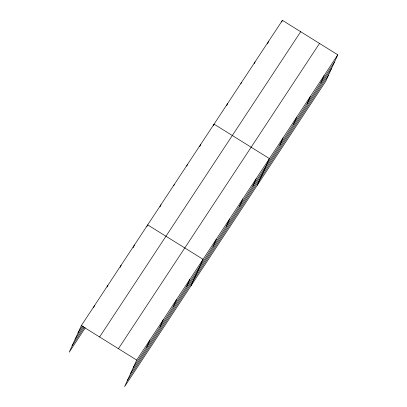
<?xml version="1.0" encoding="UTF-8"?>
<svg xmlns="http://www.w3.org/2000/svg" width="407" height="407" viewBox="0 0 407 407"><rect width="100%" height="100%" fill="white"/><g stroke="black" fill="none" stroke-linecap="round" stroke-linejoin="round"><path stroke-width="0.61" d="M337.79 54.803L136.696 360.063L124.578 386.65L325.671 81.39L337.79 54.803L282.422 20.35L81.329 325.61L69.21 352.197L85.277 327.808M93.579 307.697L94.597 305.464M107.107 286.991L107.87 285.317M120.126 267.404L121.144 265.171M133.14 247.812L134.417 245.019M146.922 226.551L147.685 224.873L203.057 259.325L190.939 285.912M159.941 206.96L160.958 204.726M173.723 185.699L174.232 184.58M186.742 166.107L187.505 164.433M199.756 146.52L200.778 144.287M213.283 125.814L214.046 124.14L269.419 158.593L257.3 185.18M226.704 105.617L227.722 103.383M240.888 83.74L241.397 82.621M254.309 63.543L255.072 61.864M267.475 43.9L268.747 41.107M281.654 22.024L282.422 20.35M146.657 347.176L149.969 339.916M159.931 327.03L163.243 319.77M173.204 306.883L176.511 299.623M186.477 286.737L189.784 279.472M213.019 246.444L216.331 239.179M226.292 226.292L229.604 219.032M239.565 206.145L242.872 198.886M252.839 185.999L256.145 178.739M279.782 145.096L283.094 137.831M293.457 124.339L296.769 117.074M307.132 103.582L310.439 96.317M320.808 82.825L324.114 75.56M78.017 332.87L82.555 325.982M75.112 339.25L83.491 326.526M72.115 345.823L84.341 327.264M99.598 336.981L300.692 31.721M118.422 348.692L319.52 43.432M133.389 367.323L334.483 62.062M130.479 373.702L331.573 68.442M127.488 380.27L328.581 75.01M81.329 325.61L136.696 360.063"/></g></svg>
